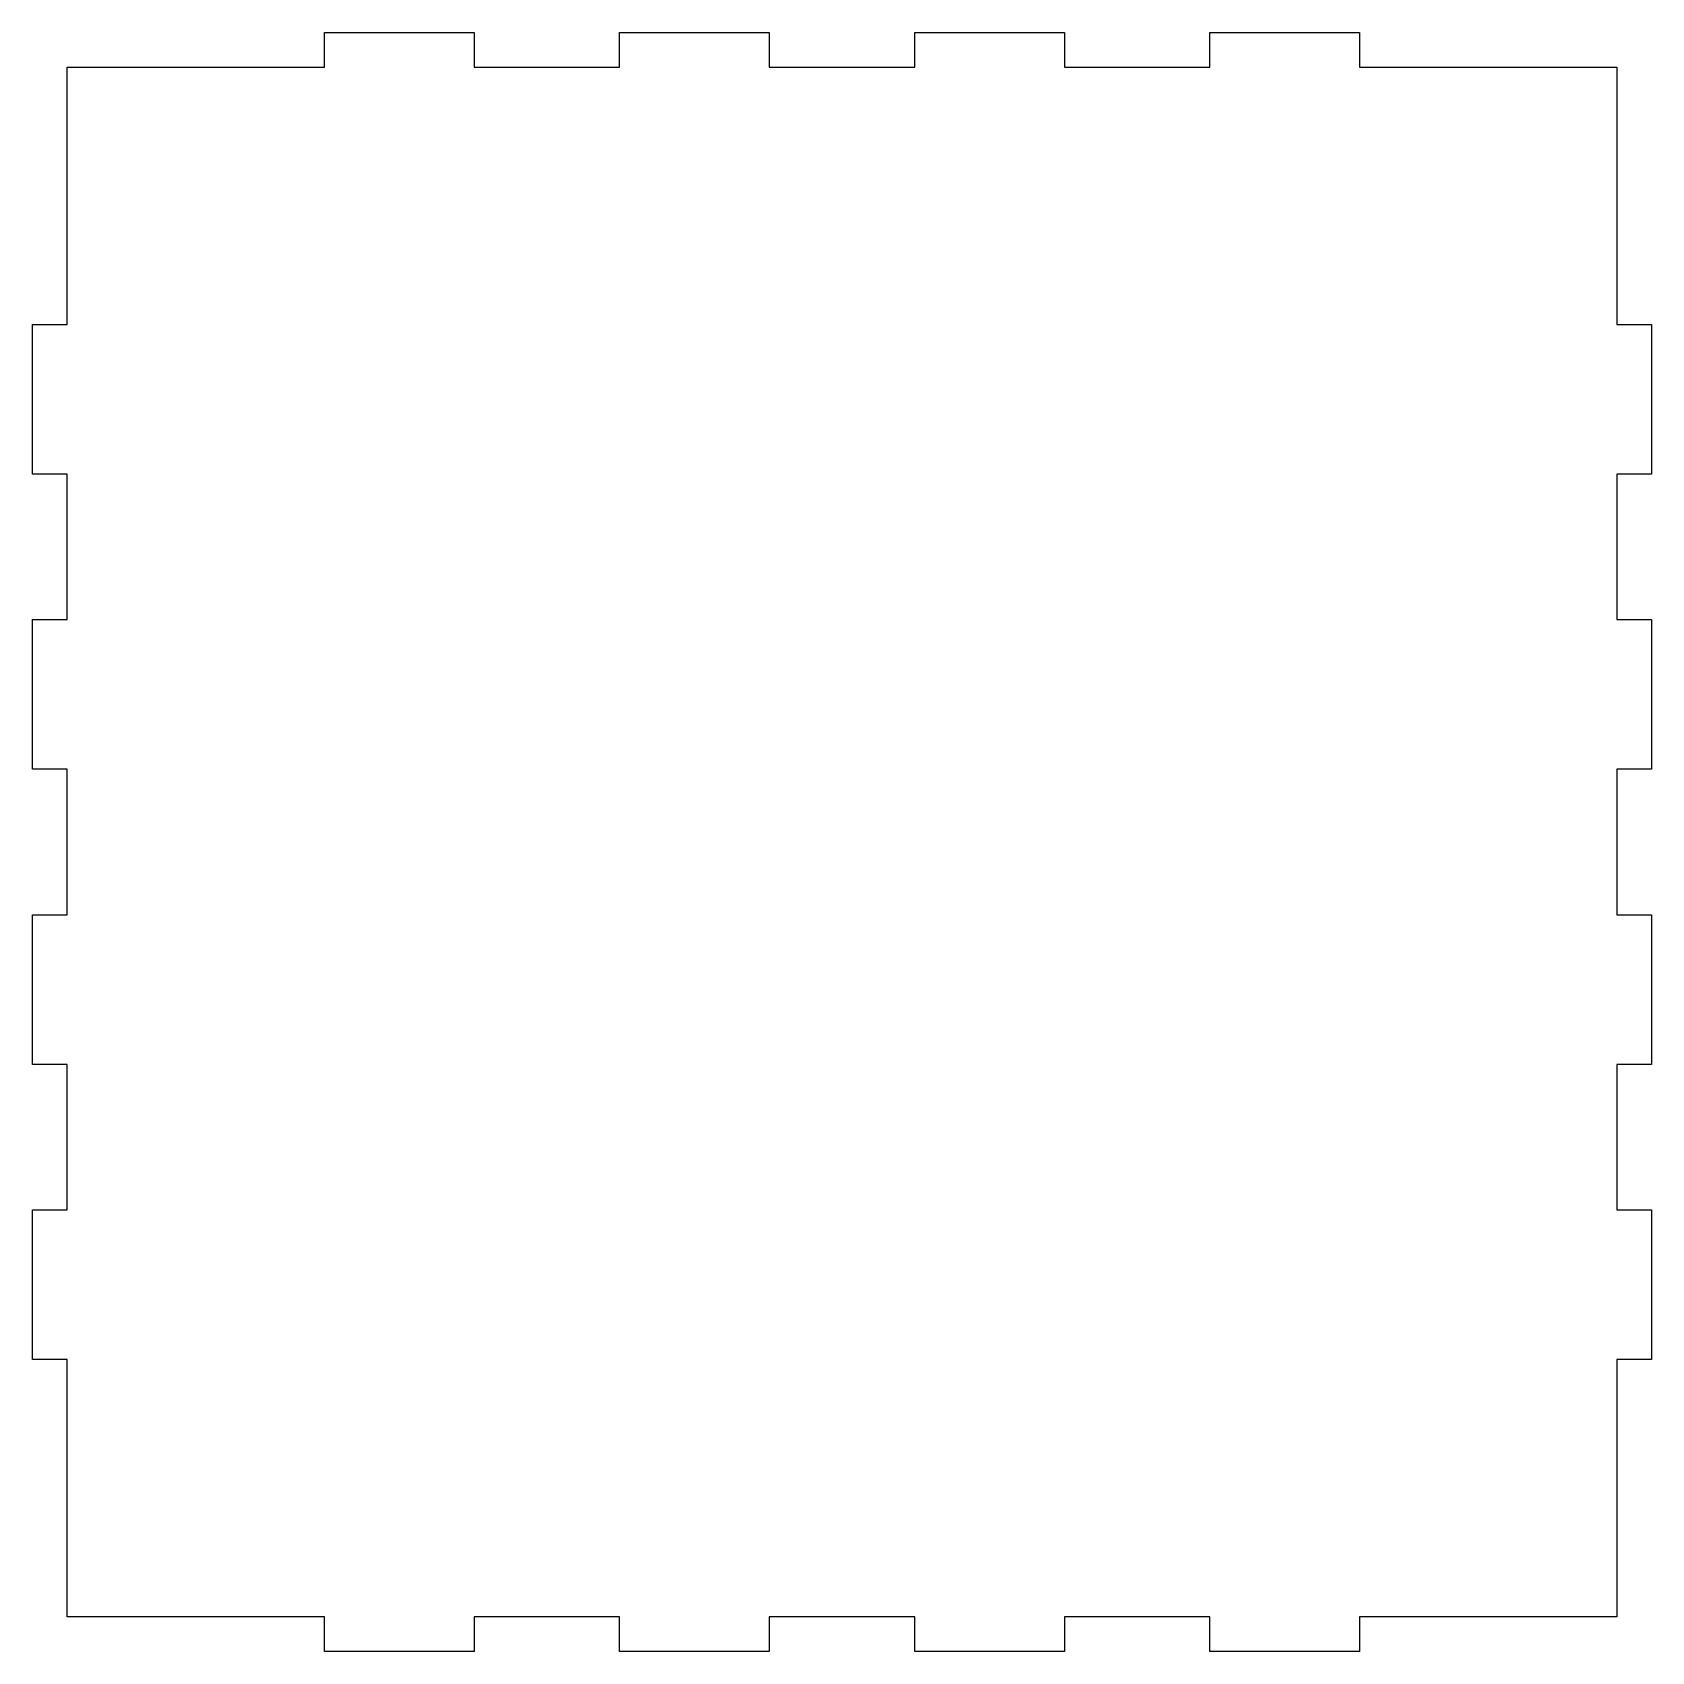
# Model space of a CAD drawing. Header units: inches. Extents: x 0.96 to 6.46, y 2.98 to 8.47.
import ezdxf

# ---------------------------------------------------------------- set-up
doc = ezdxf.new("R2010")
doc.units = ezdxf.units.IN
doc.layers.get('0').update_dxf_attribs({"linetype": 'CONTINUOUS'})

msp = doc.modelspace()

# ---------------------------------------------------------------- linework, layer by layer
at = {"color": 1}
for p, q in [((1.95547, 8.356092), (1.95547, 8.474431)), ((1.95547, 8.474431), (2.463632, 8.474431)), ((2.463632, 8.474431), (2.463632, 8.356092)), ((2.957871, 8.356092), (2.957871, 8.474431)), ((2.957871, 8.474431), (3.466033, 8.474431)), ((3.466033, 8.474431), (3.466033, 8.356092)), ((3.960273, 8.356092), (3.960273, 8.474431)), ((3.960273, 8.474431), (4.468434, 8.474431)), ((4.468434, 8.474431), (4.468434, 8.356092)), ((4.962674, 8.356092), (4.962674, 8.474431)), ((4.962674, 8.474431), (5.470835, 8.474431)), ((5.470835, 8.474431), (5.470835, 8.356092)), ((1.08185, 7.482471), (1.08185, 8.356092)), ((1.08185, 8.356092), (1.95547, 8.356092)), ((2.463632, 8.356092), (2.957871, 8.356092)), ((3.466033, 8.356092), (3.960273, 8.356092)), ((4.468434, 8.356092), (4.962674, 8.356092)), ((5.470835, 8.356092), (6.344456, 8.356092)), ((6.344456, 8.356092), (6.344456, 7.482471)), ((0.963511, 6.974309), (0.963511, 7.482471)), ((0.963511, 7.482471), (1.08185, 7.482471)), ((6.344456, 7.482471), (6.462795, 7.482471)), ((6.462795, 7.482471), (6.462795, 6.974309)), ((1.08185, 6.974309), (0.963511, 6.974309)), ((1.08185, 6.48007), (1.08185, 6.974309)), ((6.462795, 6.974309), (6.344456, 6.974309)), ((6.344456, 6.974309), (6.344456, 6.48007)), ((0.963511, 5.971908), (0.963511, 6.48007)), ((0.963511, 6.48007), (1.08185, 6.48007)), ((6.344456, 6.48007), (6.462795, 6.48007)), ((6.462795, 6.48007), (6.462795, 5.971908)), ((1.08185, 5.971908), (0.963511, 5.971908)), ((1.08185, 5.477669), (1.08185, 5.971908)), ((6.462795, 5.971908), (6.344456, 5.971908)), ((6.344456, 5.971908), (6.344456, 5.477669)), ((0.963511, 4.969507), (0.963511, 5.477669)), ((0.963511, 5.477669), (1.08185, 5.477669)), ((6.344456, 5.477669), (6.462795, 5.477669)), ((6.462795, 5.477669), (6.462795, 4.969507)), ((1.08185, 4.969507), (0.963511, 4.969507)), ((1.08185, 4.475268), (1.08185, 4.969507)), ((6.462795, 4.969507), (6.344456, 4.969507)), ((6.344456, 4.969507), (6.344456, 4.475268)), ((0.963511, 3.967106), (0.963511, 4.475268)), ((0.963511, 4.475268), (1.08185, 4.475268)), ((6.344456, 4.475268), (6.462795, 4.475268)), ((6.462795, 4.475268), (6.462795, 3.967106)), ((1.08185, 3.967106), (0.963511, 3.967106)), ((1.08185, 3.093486), (1.08185, 3.967106)), ((6.462795, 3.967106), (6.344456, 3.967106)), ((6.344456, 3.967106), (6.344456, 3.093486)), ((1.95547, 3.093486), (1.08185, 3.093486)), ((1.95547, 2.975147), (1.95547, 3.093486)), ((2.957871, 3.093486), (2.463632, 3.093486)), ((2.463632, 3.093486), (2.463632, 2.975147)), ((2.957871, 2.975147), (2.957871, 3.093486)), ((3.960273, 3.093486), (3.466033, 3.093486)), ((3.466033, 3.093486), (3.466033, 2.975147)), ((3.960273, 2.975147), (3.960273, 3.093486)), ((4.962674, 3.093486), (4.468434, 3.093486)), ((4.468434, 3.093486), (4.468434, 2.975147)), ((4.962674, 2.975147), (4.962674, 3.093486)), ((6.344456, 3.093486), (5.470835, 3.093486)), ((5.470835, 3.093486), (5.470835, 2.975147)), ((2.463632, 2.975147), (1.95547, 2.975147)), ((3.466033, 2.975147), (2.957871, 2.975147)), ((4.468434, 2.975147), (3.960273, 2.975147)), ((5.470835, 2.975147), (4.962674, 2.975147))]:
    msp.add_line(p, q, dxfattribs=at)

doc.saveas('drawing.dxf')
